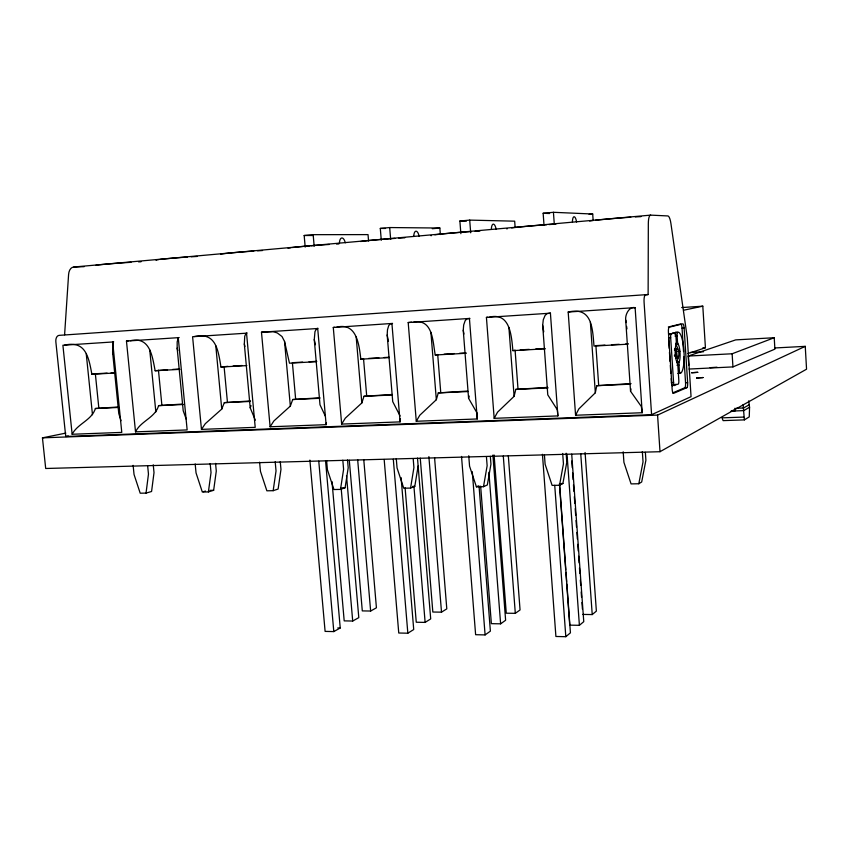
<?xml version="1.0" encoding="UTF-8"?>
<svg xmlns="http://www.w3.org/2000/svg" width="849" height="849" viewBox="0 0 849 849"><rect width="100%" height="100%" fill="white"/><g stroke="black" fill="none" stroke-linecap="round" stroke-linejoin="round"><path stroke-width="1.27" d="M255.337 420.181L250.211 407.838L244.321 343.962L244.756 336.162L245.987 333.455L247.112 332.925M743.745 417.082L721.958 417.857L723.136 420.626L744.371 419.884L743.119 404.58M648.127 294.529L648.328 223.616A11.578 2.94 85.9 0 1 650.631 215.126L667.898 215.943A11.069 2.685 86 0 1 670.943 223.648L687.276 337.626L691.054 396.653L651.586 414.705L65.723 436.482L55.843 341.723A5.964 3.831 84.2 0 1 59.048 335.366L648.127 294.529L645.463 294.932A7.057 1.847 86.6 0 0 644.083 302.297L651.586 414.705M325.379 416.222L319.999 404.793L314.268 339.579L314.979 331.598L316.518 328.818L317.887 328.266M748.733 400.834L749.561 407.233L749.253 416.88L744.371 419.884M477.255 418.96L477.021 412.975L468.584 398.319L463.246 330.25L463.692 324.891L465.188 320.667L466.801 318.948L469.911 318.407L408.199 322.546L416.275 421.263L477.255 418.96L469.433 318.524M400.123 416.01L392.726 401.63L387.176 335.015L387.484 329.773L388.704 325.666L390.062 323.989L392.546 323.427L333.286 327.47L341.659 424.086L400.07 421.879L400.335 418.833M64.598 334.793L68.589 274.503A9.817 6.134 82 0 1 73.821 267.021L650.631 215.126M487.846 317.229L486.424 317.399L494.171 418.324L557.878 415.914L557.337 409.812L547.775 394.859L542.681 325.273L543.275 319.786L545.079 315.457L546.979 313.684L550.47 313.037M625.702 320.073C624.97 314.427 629.321 306.234 635.126 307.625L568.183 312.029L575.569 415.246L642.194 412.731L641.324 406.501L630.542 391.251L625.702 320.073L626.063 322.609M133.123 465.348L134.036 474.464L140.202 493.205L146.039 493.099L148.469 474.103L147.694 466.26M316.507 361.674L289.477 363.192L284.542 341.436L282.006 336.533L277.283 332.935L272.975 331.683L261.481 332.192L270.109 426.782L326.122 424.67L326.387 422.675M195.174 463.947L196.045 472.935L202.327 492.027L208.398 491.911L211.03 472.564L210.17 463.533M208.398 491.911L213.651 490.298L216.283 471.057L215.561 463.374M259.603 462.174L260.452 471.333L266.873 490.807L273.166 490.68L276.031 470.951L275.193 461.75M326.61 460.636L327.396 469.677L333.954 489.533L340.502 489.406L343.601 469.285L342.816 460.2M340.502 489.406L345.108 487.74L348.196 467.746L347.528 460.009M396.281 458.736L397.056 467.958L403.742 488.207L410.566 488.079L413.919 467.544L413.176 458.566M410.566 488.079L414.79 486.392L418.132 465.984M468.744 455.743L469.561 466.165L476.406 486.827L483.506 486.689L487.135 465.73L486.424 456.56M544.453 455.266L545.122 464.297L552.115 485.395L559.523 485.257L563.439 463.841L562.685 453.462M559.523 485.257L562.898 483.516L566.792 462.238L566.145 453.228M630.542 391.251L630.977 388.874M623.198 451.795L623.919 462.344L631.072 483.898L638.798 483.75L643.033 461.867L642.343 451.583M575.569 415.246L578.806 408.963L595.329 392.79L596.773 385.69L631.019 383.578M494.171 418.324L497.556 412.168L514.101 396.334L515.81 389.373L547.573 387.388M468.584 398.319L469.2 396.027M416.275 421.263L419.799 415.235L436.333 399.72L438.286 392.907L467.64 391.039M341.659 424.086L345.288 418.175L361.812 402.978L363.998 396.281L392.27 394.477M113.246 342.179L112.609 352.208L118.786 413.569L121.004 420.722M270.109 426.782L273.856 420.987L290.347 406.087L292.735 399.529L319.977 397.778M250.211 407.838L251.049 405.673M201.457 429.382L192.596 336.724L246.539 333.179L255.209 427.344L201.457 429.382L205.299 423.693L221.748 409.08L224.316 402.638L250.572 400.94M179.171 337.541L178.248 337.669L187.151 429.923L135.522 431.865C140.764 420.966 155.346 417.644 158.583 405.631L182.599 404.05M178.29 337.902L177.186 341.829L177.154 348.164L183.204 410.757L186.26 419.247M72.144 434.264L62.9 345.256L112.673 341.977L121.778 432.385L72.144 434.264C77.599 423.598 91.798 420.266 95.375 408.507L118.457 406.979M542.447 454.311L555.904 636.474L565.816 636.697L570.432 632.823L559.576 483.845M566.75 584.208L569.732 625.14L579.4 625.32L583.762 621.659L571.706 454.151M582.807 614.421L592.231 614.57L596.369 611.11L585.088 452.517M461.527 456.433L475.62 634.702L485.097 634.914L490.382 631.147L479.048 486.031M480.64 486.137L491.369 623.654L500.623 623.835L505.622 620.258L492.898 455.085M494.097 455.022L506.269 613.201L515.311 613.339L520.055 609.964L508.318 455.786M384.173 459.479L398.754 633.014L407.838 633.205L413.718 629.534L401.099 477.573M405.111 487.814L416.254 622.232L425.126 622.402L430.698 618.921L417.485 458.089M420.255 458.163L432.831 612.023L441.512 612.161L446.797 608.86L434.571 457.643M638.798 483.75L641.685 481.977L645.898 460.254L645.367 452.358M749.561 407.233L743.745 410.619L731.01 411.096M749.402 404.644L743.586 407.976L735.987 408.273M65.808 433.107L42.45 437.851L45.697 468.489L660.002 451.71L806.55 369.198L805.255 346.35L774.872 347.963M309.885 460.105L325.103 631.391L333.806 631.582L340.237 627.995L325.549 460.742M332.001 481.553L344.195 620.874L352.706 621.033L358.798 617.637L346.519 475.695M349.3 460.285L362.3 610.898L370.642 611.036L376.425 607.81L363.786 459.808M42.45 437.851L657.572 415.087L805.255 346.35M731.965 411.224L734.947 410.948L734.788 408.316M483.506 486.689L487.326 484.981L490.945 464.148L490.34 456.348M476.406 486.827L478.337 485.968M686.883 387.664L673.575 393.342A4.659 1.157 87.5 0 1 672.143 389.182L668.418 332.15A4.68 1.157 87 0 1 669.267 327.183L682.776 323.84A4.51 1.082 87 0 1 684.124 328.064L687.648 382.761A4.489 1.072 87.5 0 1 686.883 387.664L684.793 387.749L672.641 392.917M689.017 369.05L732.942 366.906L774.893 349.13L774.224 337.732L735.68 339.887L688.178 356.06L688.762 365.155M671.177 378.601L671.432 382.549A3.481 0.86 87.5 0 0 672.504 385.669L678.213 384.119A3.449 0.838 87.5 0 0 678.818 380.363L677.852 365.473A3.449 0.838 87.3 0 0 677.184 362.544A9.944 2.42 87.2 0 1 675.348 355.285L675.188 352.813A9.944 2.42 87.2 0 1 676.027 344.673A3.46 0.849 87.1 0 0 676.292 341.447L675.953 336.225A3.46 0.849 87 0 0 674.902 332.999L669.139 334.082A3.492 0.87 87 0 0 668.598 335.27M672.504 385.669L676.091 384.215M688.178 356.06L732.135 353.768L774.224 337.732M687.881 353.598L705.423 347.75L702.802 306.181L681.705 307.561M273.166 490.68L278.111 489.045L280.966 469.433L280.255 461.591M203.389 491.698L205.5 491.062M146.039 493.099L151.578 491.497L154.009 472.628L153.245 464.827M669.139 334.082L674.902 332.999M668.333 327.003L680.686 323.968A4.51 1.082 87 0 1 682.044 328.192L683.551 351.624M489.735 317.038C510.461 312.294 511.469 336.469 512.892 350.637L515.088 350.159L517.986 388.736M683.541 310.235L702.802 306.181M65.723 436.482L68.313 435.94M413.941 321.962C433.298 318.948 432.767 342.38 435.25 354.999L437.702 354.521L440.727 392.27M336.873 327.088C356.93 322.365 359.095 344.949 360.836 359.18L363.531 358.692L366.672 395.645M194.325 336.544C215.805 331.895 218.034 349.289 220.973 367.033L227.957 366.322M130.353 340.682C150.082 336.384 152.226 355.943 155.155 370.737L167.54 369.718M64.726 345.065C85.622 340.555 88.604 356.591 91.883 374.292L94.186 373.953M112.673 341.977L113.681 341.85M568.183 312.029C591.785 306.595 592.485 327.183 594.003 346.084L627.846 344.185M408.199 322.546L411.659 322.174M333.286 327.47L334.877 327.289M135.522 431.865L126.459 341.075L128.241 340.884M716.981 367.203L710.093 367.681M305.194 247.091L304.175 235.513L313.164 234.674L368.031 234.611L368.562 240.978M381.286 240.267L380.299 228.423L389.691 227.553L439.846 228.031L440.355 234.526M460.869 233.677L459.882 221.016L469.699 220.103L514.674 221.175L515.131 227.394M543.997 224.932L543.148 213.269L553.431 212.303L592.708 214.022L593.143 220.379M432.3 228.721L439.846 228.031M589.121 214.351L592.708 214.022M731.711 410.608L734.321 410.375L734.565 411.128M126.459 341.075L178.248 337.669M261.481 332.192L317.706 328.499L326.122 424.67M486.424 317.399L550.417 313.196L557.878 415.914M682.044 328.192L684.124 328.064M674.987 334.283A3.428 0.838 87 0 1 675.592 332.373L677.714 332.246A20.631 4.998 87.2 0 1 683.954 351.072A20.631 4.998 87.2 0 1 680.442 373.327L678.033 373.422M674.987 336.024L677.109 335.896A3.438 0.828 87 0 1 677.714 332.246M668.513 337.806L670.668 337.679A3.492 0.86 87 0 1 671.294 333.965M96.659 373.709L107.133 373.114M111.07 372.891L114.997 372.669M172.729 369.421L179.213 369.06M233.104 366.025L242.124 365.516M293.669 362.619L302.658 362.109M309.078 361.748L316.773 361.324M368.668 358.405L378.919 357.822M384.045 357.535L389.171 357.249M444.123 354.16L454.385 353.577M459.521 353.29L465.942 352.929M520.235 349.873L529.256 349.363M535.698 349.003L544.729 348.493M604.976 345.108L595.902 345.617L598.662 385.053M611.46 344.736L619.239 344.301M625.724 343.941L628.324 343.792M91.883 374.292L115.528 372.955M155.155 370.737L179.882 369.347M220.973 367.033L246.815 365.59M360.836 359.18L389.129 357.588M435.25 354.999L466.165 353.269M512.892 350.637L545.228 348.822M675.645 343.304A3.428 0.838 87.1 0 0 675.984 344.174L678.107 344.057A9.944 2.42 87.2 0 1 679.922 351.295L680.081 353.736A9.944 2.42 87.2 0 1 679.264 361.823A3.428 0.828 87.3 0 0 678.998 365.059L679.338 370.249A3.428 0.828 87.4 0 0 680.155 373.316L680.442 373.327M702.792 347.888L705.423 347.75M677.799 351.412L679.922 351.295M690.322 352.452L703.534 351.751M676.918 362.979A3.428 0.838 87.3 0 1 677.141 361.929L679.264 361.823M676.876 365.166L678.998 365.059M95.375 408.507L118.998 407.424M158.583 405.631L183.278 404.506M224.316 402.638L250.126 401.46M292.735 399.529L319.733 398.298M363.998 396.281L392.249 394.997M438.286 392.907L467.863 391.559M515.81 389.373L548.093 387.908M596.773 385.69L630.563 384.151M671.432 382.549L673.586 382.453A3.481 0.86 87.5 0 0 674.658 385.573M684.793 387.749A4.489 1.082 87.5 0 0 685.557 382.857L687.648 382.761M73.821 267.021L84.157 266.66M210.032 490.361L213.651 490.298M342.497 487.793L345.108 487.74M412.529 486.435L414.79 486.392M560.446 483.559L562.898 483.516M304.175 235.513L313.408 235.491M380.299 228.423L385.51 228.466M459.882 221.016L466.398 221.165M337.764 627.942L340.237 627.995M543.148 213.269L549.6 213.523M112.609 352.208L113.257 354.627M177.154 348.164L177.781 350.637M244.321 343.962L244.915 346.488M314.268 339.579L315.404 344.747M387.176 335.015L388.439 341.245M463.246 330.25L463.947 334.071M542.681 325.273L543.742 331.8M626.604 326.398L626.965 328.934M86.248 353.853L92.477 414.715M95.343 373.783L98.824 407.87M158.455 370.228L161.862 404.994M149.732 349.884L155.845 411.956M215.784 345.745L221.748 409.08M224.083 366.535L227.415 402.002M292.396 362.693L295.622 398.892M284.542 341.436L290.347 406.087M313.164 234.674L314.172 246.284M318.768 461.177L333.806 631.582M357.662 459.68L370.642 611.036M341.139 487.952L352.706 621.033M356.187 336.957L361.812 402.978M413.93 486.328L425.126 622.402M389.691 227.553L390.667 239.418M391.93 323.618L400.07 421.879M393.31 459.235L407.838 633.205M430.91 332.277L436.333 399.72M428.883 456.603L441.512 612.161M469.699 220.103L470.686 232.806M488.897 472.267L500.623 623.835M472.288 471.673L485.097 634.914M508.901 327.396L514.101 396.334M503.298 456.083L515.311 613.339M571.759 461.028L572.237 467.64M572.619 472.925L573.096 479.536M573.468 484.832L573.945 491.444M574.327 496.729L574.805 503.34M575.187 508.636L575.664 515.247M576.046 520.533L576.524 527.144M576.896 532.44L577.373 539.051M577.755 544.336L578.233 550.948M578.615 556.233L579.092 562.845M579.474 568.14L579.856 573.425M580.334 580.037L580.705 585.332M581.183 591.944L581.565 597.229M581.947 602.514L582.425 609.126M553.431 212.303L554.28 224.009M567.026 454.236L579.4 625.32M559.438 483.888L565.689 569.69M565.88 572.332L566.559 581.576M554.726 485.32L565.816 636.697M580.748 453.78L592.231 614.57M590.384 322.291L595.329 392.79M635.126 307.625L642.194 412.731M668.598 339.122L669.203 348.334M669.458 352.282L670.063 361.494M670.317 365.441L670.827 373.337M657.572 415.087L660.002 451.71M683.88 356.824L685.557 382.857M677.109 335.896L677.449 341.107A3.438 0.828 87.1 0 0 678.107 344.057M670.668 337.679L673.586 382.453M732.135 353.768L732.942 366.906M96.011 265.196A28.855 0.785 -4 0 1 131.033 262.309M138.589 261.874A28.855 0.785 -4 0 1 141.019 261.757M156.089 260.165A29.142 0.817 -4.1 0 1 158.901 259.55M159.792 259.433A29.142 0.817 -4.1 0 1 187.353 257.056M191.184 256.801A29.142 0.817 -4.1 0 1 197.297 256.43M220.782 254.36A29.471 0.86 -4.1 0 1 253.777 251.092M257.618 250.837A29.471 0.86 -4.1 0 1 262.532 250.529M288.087 248.311A29.874 0.902 -4.2 0 1 291.08 247.706M292.321 247.547A29.874 0.902 -4.2 0 1 309.768 245.86M311.052 245.764A29.874 0.902 -4.2 0 1 329.253 244.47M336.512 244.066A29.874 0.902 -4.2 0 1 338.878 243.95M360.623 241.519A30.352 0.945 -4.3 0 1 394.923 238.399M398.797 238.145A30.352 0.945 -4.3 0 1 404.814 237.794M431.281 235.714A30.935 0.976 -4.4 0 1 431.133 235.47M434.826 234.812A30.935 0.976 -4.4 0 1 471.333 231.565M475.132 231.321A30.935 0.976 -4.4 0 1 479.855 231.055M589.599 221.005A32.432 1.061 -4.6 0 1 593.133 220.538M595.52 220.262A32.432 1.061 -4.6 0 1 630.775 217.217M635.328 216.93A32.432 1.061 -4.6 0 1 640.963 216.622M506.959 228.922A31.615 1.019 -4.5 0 1 507.246 228.636M511.639 227.914A31.615 1.019 -4.5 0 1 546.629 224.73M548.932 224.571A31.615 1.019 -4.5 0 1 555.893 224.147M675.984 344.174A9.944 2.43 87.2 0 1 677.502 349.088M677.969 356.262A9.944 2.43 87.2 0 1 677.141 361.929M675.592 332.373A20.62 5.03 87.2 0 1 676.982 332.712M679.54 372.255A20.62 5.03 87.2 0 1 678.319 373.433M672.769 333.126A3.46 0.849 87 0 1 672.992 333.179M674.647 356.209A4.967 1.22 87.2 0 1 674.446 355.052M674.446 350.159A4.967 1.22 87.2 0 1 676.589 351.73A4.967 1.22 87.2 0 1 675.528 358.278M572.417 221.918A7.079 2.144 85.4 0 1 574.126 216.739A7.079 2.144 85.4 0 1 576.577 222.024M491.359 229.219A6.93 2.462 85 0 1 493.354 224.115A6.93 2.462 85 0 1 496.124 229.251M413.771 236.202A6.781 2.738 84.5 0 1 416.031 231.183A6.781 2.738 84.5 0 1 419.088 236.181M339.441 242.888A6.643 3.003 84.1 0 1 341.935 237.953A6.643 3.003 84.1 0 1 345.256 242.814M703.014 377.561L696.573 377.996L703.014 377.561M697.751 372.318L691.627 372.743L697.751 372.318M676.579 350.064A4.977 1.21 87.2 0 0 677.651 358.161A4.977 1.21 87.2 0 0 678.712 351.613A4.977 1.21 87.2 0 0 676.579 350.064"/></g></svg>
